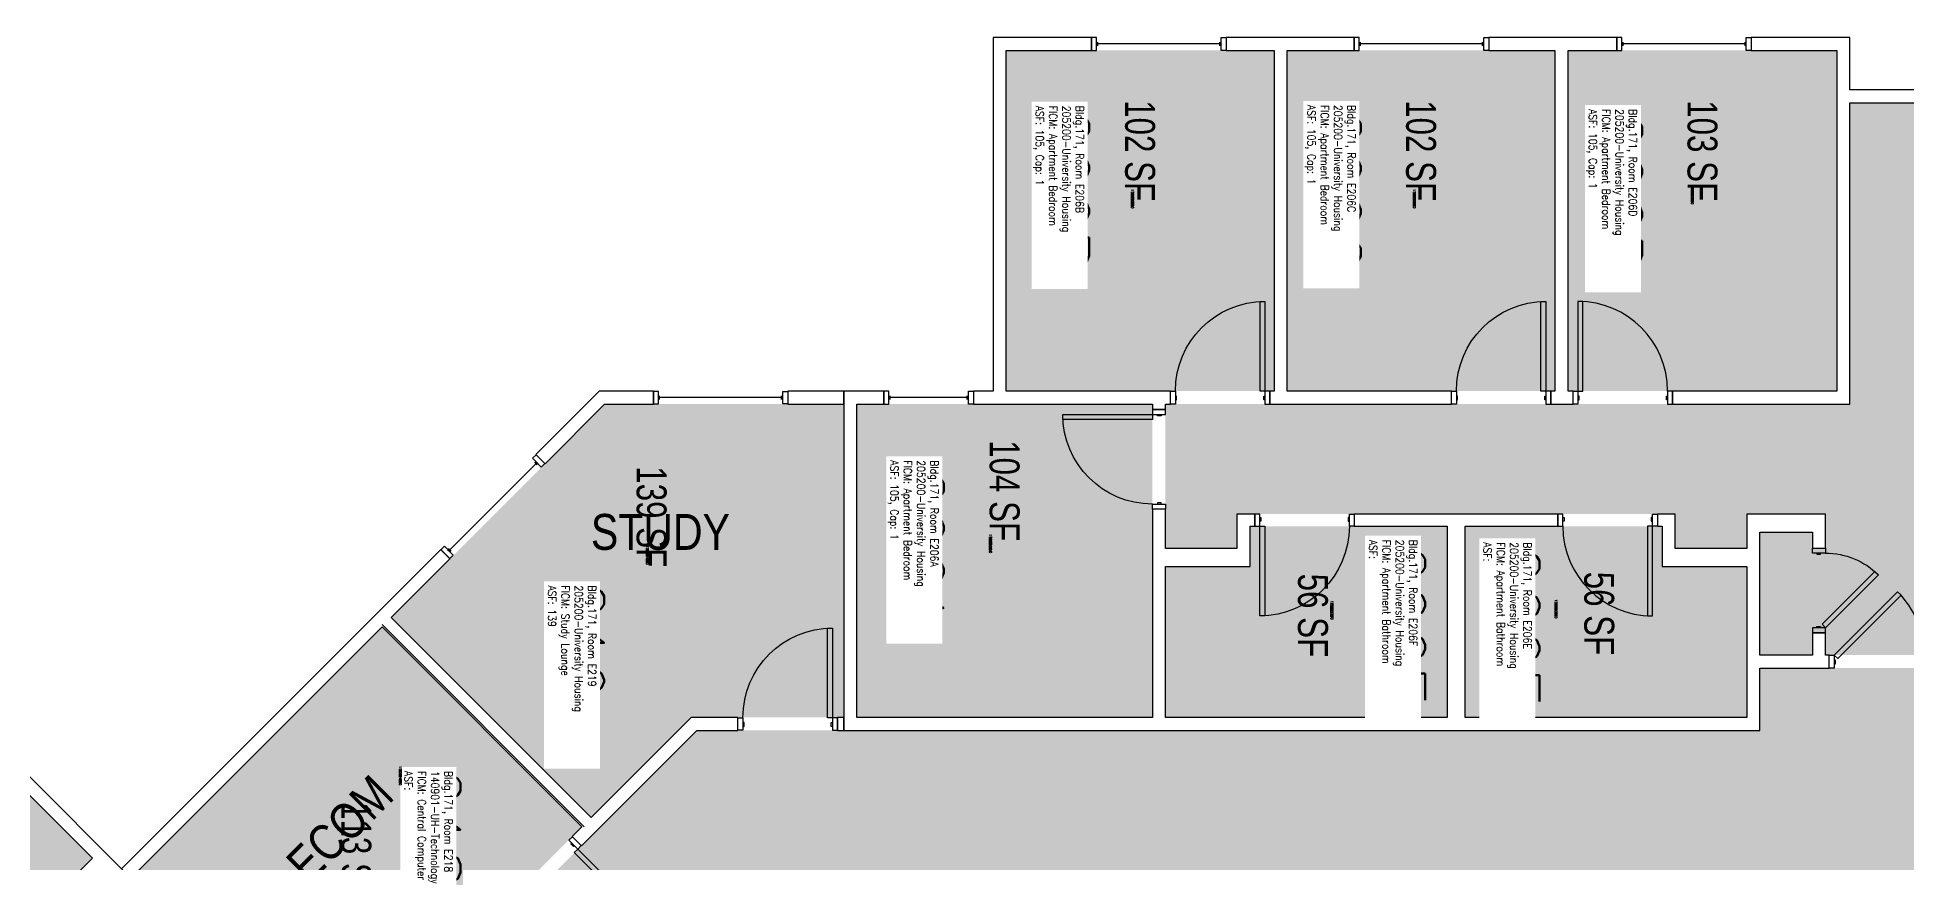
# Model space of a CAD drawing. Header units: inches. Extents: x 9163 to 12690, y -254 to 1312.
# Drawn here: x 10151 to 10902, y 956 to 1288 of the extents above; entities that cross this region are included whole.
import ezdxf
from ezdxf.enums import TextEntityAlignment as Align

# ---------------------------------------------------------------- set-up
doc = ezdxf.new("R2010")
doc.units = ezdxf.units.IN
doc.header["$LTSCALE"] = 48
doc.header["$MEASUREMENT"] = 0
for name, color, linetype in [('A-AREA-IDEN', 1, 'Continuous'), ('A-DOOR', 2, 'Continuous'), ('A-GLAZ', 1, 'Continuous'), ('A-IDEN-RNUM', 7, 'Continuous'), ('A-IDEN-SNUM', 4, 'Continuous'), ('A-IDEN-VNUM', 4, 'Continuous'), ('A-WALL', 5, 'Continuous'), ('AREA-TEXT', 3, 'Continuous'), ('Rooms-Category-Color', 7, 'Continuous'), ('Rooms-College-Color', 7, 'Continuous'), ('Rooms-Department-Color', 7, 'Continuous'), ('Rooms-Division-Color', 7, 'Continuous'), ('Rooms-Information', 7, 'Continuous')]:
    doc.layers.add(name, color=color, linetype=linetype)
doc.styles.add('AREA', font='arial.ttf', dxfattribs={"width": 0.75, "height": 12})
doc.styles.add('ROOMSNUMBER', font='txt.shx', dxfattribs={"height": 0.03})
doc.styles.add('ROOMVNUMBER', font='simplex.shx', dxfattribs={"width": 0.85})
doc.styles.get("Standard").update_dxf_attribs({"font": 'ARIALN.TTF'})

msp = doc.modelspace()

# ---------------------------------------------------------------- hatches: boundary and pattern name
h = msp.add_hatch()
h.set_pattern_fill('ANSI31', color=256, style=0)
h.set_pattern_definition([(45, (10416.10127, 1660.34839), (-0.088388348, 0.088388348), [])])
h.paths.add_polyline_path([(10747.57, 1076.4), (10806.31, 1076.4), (10806.31, 1067.19), (10747.57, 1067.19)], flags=9)
at = {"layer": 'Rooms-Category-Color', "linetype": 'Continuous', "true_color": 0x728ef3}
for points in [[(10648.21, 1282.26), (10540.58, 1282.26), (10540.58, 1145.51), (10648.22, 1145.52), (10648.22, 1281.81)], [(10653.46, 1282.26), (10761.08, 1282.26), (10761.1, 1145.52), (10653.46, 1145.51), (10653.47, 1281.81)], [(10766.33, 1282.26), (10874.33, 1282.26), (10874.33, 1145.51), (10766.33, 1145.51), (10766.35, 1281.81)], [(11015.08, 1144.63), (10930.94, 1144.63), (10930.94, 1039.51), (10869.81, 1039.51), (10869.81, 1048.46), (10864.56, 1048.46), (10864.56, 1039.51), (10843.37, 1039.51), (10843.37, 1088.88), (10864.56, 1088.88), (10864.56, 1082.46), (10869.81, 1082.46), (10869.81, 1096.13), (10838.12, 1096.13), (10838.12, 1082.26), (10809.37, 1082.26), (10809.37, 1096.13), (10633.33, 1096.13), (10633.33, 1082.26), (10604.58, 1082.26), (10604.58, 1140.26), (10879.58, 1140.26), (10879.58, 1261.26), (11015.08, 1261.26)], [(10293.55, 1054.57), (10379.23, 1140.26), (10475.33, 1140.26), (10475.33, 1014.51), (10414.1, 1014.51), (10373.86, 974.27)], [(10480.6, 1014.51), (10480.58, 1140.26), (10599.33, 1140.26), (10599.33, 1014.51)], [(10638.6, 1091.26), (10717.72, 1091.26), (10717.72, 1014.51), (10604.6, 1014.51), (10604.58, 1075.01), (10638.58, 1075.01)], [(10724.99, 1014.51), (10838.12, 1014.51), (10838.12, 1075.01), (10804.12, 1075.01), (10804.12, 1091.26), (10724.97, 1091.26)], [(10173.48, 957.92), (10113.99, 898.42), (10188.32, 824.08), (10145.1, 780.86), (10138.77, 787.19), (10135.06, 783.48), (10141.39, 777.15), (10126.4, 762.16), (10091.48, 797.07), (10106.47, 812.06), (10111.02, 807.52), (10114.73, 811.23), (10105.06, 820.9), (10082.64, 798.49), (10092.45, 788.68), (10072.13, 768.35), (10062.31, 778.16), (9937.84, 653.68), (9947.65, 643.87), (9927.32, 623.54), (9886.31, 664.56), (10080.76, 859.01), (9995.2, 944.57), (10091.02, 1040.38)]]:
    msp.add_hatch(color=171, dxfattribs=at).paths.add_polyline_path(points)
at = {"layer": 'Rooms-Category-Color', "linetype": 'Continuous', "true_color": 0xe3c5e1}
msp.add_hatch(color=254, dxfattribs=at).paths.add_polyline_path([(10188.9, 949.92), (10269.21, 869.62), (10370.15, 970.56), (10289.84, 1050.86)])
at = {"layer": 'Rooms-Category-Color', "linetype": 'Continuous', "true_color": 0xadadad}
msp.add_hatch(color=253, dxfattribs=at).paths.add_polyline_path([(9544.69, 22.24), (9691.06, 169.49), (9691.77, 170.2), (9676.92, 185.05), (9743.84, 251.97), (9761.52, 234.29), (9819.73, 292.51), (9802.05, 310.18), (10318.82, 826.95), (10336.49, 809.27), (10394.71, 867.48), (10377.03, 885.16), (10443.95, 952.08), (10554.07, 841.95), (10632.39, 920.61), (10981.46, 920.61), (10981.46, 930.68), (10998.08, 930.68), (10998.08, 926.93), (11027.46, 926.93), (11029.83, 999.18), (10981.46, 999.18), (10981.46, 1009.26), (10925.69, 1009.26), (10925.69, 1034.26), (10843.37, 1034.26), (10843.37, 1009.26), (10416.27, 1009.26), (10206, 798.98), (10188.32, 816.66), (10130.11, 758.45), (10147.79, 740.77), (9631.02, 224.01), (9613.34, 241.68), (9555.13, 183.47), (9572.81, 165.79), (9505.89, 98.87), (9517.47, 87.29), (9506.15, 75.98), (9498.72, 68.54), (9513.59, 53.35)])
at = {"layer": 'Rooms-College-Color', "linetype": 'Continuous', "true_color": 0xadadad}
for points in [[(10648.21, 1282.26), (10540.58, 1282.26), (10540.58, 1145.51), (10648.22, 1145.52), (10648.22, 1281.81)], [(10653.46, 1282.26), (10761.08, 1282.26), (10761.1, 1145.52), (10653.46, 1145.51), (10653.47, 1281.81)], [(10766.33, 1282.26), (10874.33, 1282.26), (10874.33, 1145.51), (10766.33, 1145.51), (10766.35, 1281.81)], [(11015.08, 1144.63), (10930.94, 1144.63), (10930.94, 1039.51), (10869.81, 1039.51), (10869.81, 1048.46), (10864.56, 1048.46), (10864.56, 1039.51), (10843.37, 1039.51), (10843.37, 1088.88), (10864.56, 1088.88), (10864.56, 1082.46), (10869.81, 1082.46), (10869.81, 1096.13), (10838.12, 1096.13), (10838.12, 1082.26), (10809.37, 1082.26), (10809.37, 1096.13), (10633.33, 1096.13), (10633.33, 1082.26), (10604.58, 1082.26), (10604.58, 1140.26), (10879.58, 1140.26), (10879.58, 1261.26), (11015.08, 1261.26)], [(10293.55, 1054.57), (10379.23, 1140.26), (10475.33, 1140.26), (10475.33, 1014.51), (10414.1, 1014.51), (10373.86, 974.27)], [(10480.6, 1014.51), (10480.58, 1140.26), (10599.33, 1140.26), (10599.33, 1014.51)], [(10638.6, 1091.26), (10717.72, 1091.26), (10717.72, 1014.51), (10604.6, 1014.51), (10604.58, 1075.01), (10638.58, 1075.01)], [(10724.99, 1014.51), (10838.12, 1014.51), (10838.12, 1075.01), (10804.12, 1075.01), (10804.12, 1091.26), (10724.97, 1091.26)], [(10188.9, 949.92), (10269.21, 869.62), (10370.15, 970.56), (10289.84, 1050.86)], [(10173.48, 957.92), (10113.99, 898.42), (10188.32, 824.08), (10145.1, 780.86), (10138.77, 787.19), (10135.06, 783.48), (10141.39, 777.15), (10126.4, 762.16), (10091.48, 797.07), (10106.47, 812.06), (10111.02, 807.52), (10114.73, 811.23), (10105.06, 820.9), (10082.64, 798.49), (10092.45, 788.68), (10072.13, 768.35), (10062.31, 778.16), (9937.84, 653.68), (9947.65, 643.87), (9927.32, 623.54), (9886.31, 664.56), (10080.76, 859.01), (9995.2, 944.57), (10091.02, 1040.38)], [(9544.69, 22.24), (9691.06, 169.49), (9691.77, 170.2), (9676.92, 185.05), (9743.84, 251.97), (9761.52, 234.29), (9819.73, 292.51), (9802.05, 310.18), (10318.82, 826.95), (10336.49, 809.27), (10394.71, 867.48), (10377.03, 885.16), (10443.95, 952.08), (10554.07, 841.95), (10632.39, 920.61), (10981.46, 920.61), (10981.46, 930.68), (10998.08, 930.68), (10998.08, 926.93), (11027.46, 926.93), (11029.83, 999.18), (10981.46, 999.18), (10981.46, 1009.26), (10925.69, 1009.26), (10925.69, 1034.26), (10843.37, 1034.26), (10843.37, 1009.26), (10416.27, 1009.26), (10206, 798.98), (10188.32, 816.66), (10130.11, 758.45), (10147.79, 740.77), (9631.02, 224.01), (9613.34, 241.68), (9555.13, 183.47), (9572.81, 165.79), (9505.89, 98.87), (9517.47, 87.29), (9506.15, 75.98), (9498.72, 68.54), (9513.59, 53.35)]]:
    msp.add_hatch(color=253, dxfattribs=at).paths.add_polyline_path(points)
at = {"layer": 'Rooms-Department-Color', "linetype": 'Continuous', "true_color": 0x604aed}
for points in [[(10648.21, 1282.26), (10540.58, 1282.26), (10540.58, 1145.51), (10648.22, 1145.52), (10648.22, 1281.81)], [(10653.46, 1282.26), (10761.08, 1282.26), (10761.1, 1145.52), (10653.46, 1145.51), (10653.47, 1281.81)], [(10766.33, 1282.26), (10874.33, 1282.26), (10874.33, 1145.51), (10766.33, 1145.51), (10766.35, 1281.81)], [(11015.08, 1144.63), (10930.94, 1144.63), (10930.94, 1039.51), (10869.81, 1039.51), (10869.81, 1048.46), (10864.56, 1048.46), (10864.56, 1039.51), (10843.37, 1039.51), (10843.37, 1088.88), (10864.56, 1088.88), (10864.56, 1082.46), (10869.81, 1082.46), (10869.81, 1096.13), (10838.12, 1096.13), (10838.12, 1082.26), (10809.37, 1082.26), (10809.37, 1096.13), (10633.33, 1096.13), (10633.33, 1082.26), (10604.58, 1082.26), (10604.58, 1140.26), (10879.58, 1140.26), (10879.58, 1261.26), (11015.08, 1261.26)], [(10293.55, 1054.57), (10379.23, 1140.26), (10475.33, 1140.26), (10475.33, 1014.51), (10414.1, 1014.51), (10373.86, 974.27)], [(10480.6, 1014.51), (10480.58, 1140.26), (10599.33, 1140.26), (10599.33, 1014.51)], [(10638.6, 1091.26), (10717.72, 1091.26), (10717.72, 1014.51), (10604.6, 1014.51), (10604.58, 1075.01), (10638.58, 1075.01)], [(10724.99, 1014.51), (10838.12, 1014.51), (10838.12, 1075.01), (10804.12, 1075.01), (10804.12, 1091.26), (10724.97, 1091.26)], [(10188.9, 949.92), (10269.21, 869.62), (10370.15, 970.56), (10289.84, 1050.86)], [(10173.48, 957.92), (10113.99, 898.42), (10188.32, 824.08), (10145.1, 780.86), (10138.77, 787.19), (10135.06, 783.48), (10141.39, 777.15), (10126.4, 762.16), (10091.48, 797.07), (10106.47, 812.06), (10111.02, 807.52), (10114.73, 811.23), (10105.06, 820.9), (10082.64, 798.49), (10092.45, 788.68), (10072.13, 768.35), (10062.31, 778.16), (9937.84, 653.68), (9947.65, 643.87), (9927.32, 623.54), (9886.31, 664.56), (10080.76, 859.01), (9995.2, 944.57), (10091.02, 1040.38)]]:
    msp.add_hatch(color=173, dxfattribs=at).paths.add_polyline_path(points)
at = {"layer": 'Rooms-Department-Color', "linetype": 'Continuous', "true_color": 0xacacac}
msp.add_hatch(color=253, dxfattribs=at).paths.add_polyline_path([(9544.69, 22.24), (9691.06, 169.49), (9691.77, 170.2), (9676.92, 185.05), (9743.84, 251.97), (9761.52, 234.29), (9819.73, 292.51), (9802.05, 310.18), (10318.82, 826.95), (10336.49, 809.27), (10394.71, 867.48), (10377.03, 885.16), (10443.95, 952.08), (10554.07, 841.95), (10632.39, 920.61), (10981.46, 920.61), (10981.46, 930.68), (10998.08, 930.68), (10998.08, 926.93), (11027.46, 926.93), (11029.83, 999.18), (10981.46, 999.18), (10981.46, 1009.26), (10925.69, 1009.26), (10925.69, 1034.26), (10843.37, 1034.26), (10843.37, 1009.26), (10416.27, 1009.26), (10206, 798.98), (10188.32, 816.66), (10130.11, 758.45), (10147.79, 740.77), (9631.02, 224.01), (9613.34, 241.68), (9555.13, 183.47), (9572.81, 165.79), (9505.89, 98.87), (9517.47, 87.29), (9506.15, 75.98), (9498.72, 68.54), (9513.59, 53.35)])
at = {"layer": 'Rooms-Division-Color', "linetype": 'Continuous', "true_color": 0x604aed}
for points in [[(10648.21, 1282.26), (10540.58, 1282.26), (10540.58, 1145.51), (10648.22, 1145.52), (10648.22, 1281.81)], [(10653.46, 1282.26), (10761.08, 1282.26), (10761.1, 1145.52), (10653.46, 1145.51), (10653.47, 1281.81)], [(10766.33, 1282.26), (10874.33, 1282.26), (10874.33, 1145.51), (10766.33, 1145.51), (10766.35, 1281.81)], [(11015.08, 1144.63), (10930.94, 1144.63), (10930.94, 1039.51), (10869.81, 1039.51), (10869.81, 1048.46), (10864.56, 1048.46), (10864.56, 1039.51), (10843.37, 1039.51), (10843.37, 1088.88), (10864.56, 1088.88), (10864.56, 1082.46), (10869.81, 1082.46), (10869.81, 1096.13), (10838.12, 1096.13), (10838.12, 1082.26), (10809.37, 1082.26), (10809.37, 1096.13), (10633.33, 1096.13), (10633.33, 1082.26), (10604.58, 1082.26), (10604.58, 1140.26), (10879.58, 1140.26), (10879.58, 1261.26), (11015.08, 1261.26)], [(10293.55, 1054.57), (10379.23, 1140.26), (10475.33, 1140.26), (10475.33, 1014.51), (10414.1, 1014.51), (10373.86, 974.27)], [(10480.6, 1014.51), (10480.58, 1140.26), (10599.33, 1140.26), (10599.33, 1014.51)], [(10638.6, 1091.26), (10717.72, 1091.26), (10717.72, 1014.51), (10604.6, 1014.51), (10604.58, 1075.01), (10638.58, 1075.01)], [(10724.99, 1014.51), (10838.12, 1014.51), (10838.12, 1075.01), (10804.12, 1075.01), (10804.12, 1091.26), (10724.97, 1091.26)], [(10188.9, 949.92), (10269.21, 869.62), (10370.15, 970.56), (10289.84, 1050.86)], [(10173.48, 957.92), (10113.99, 898.42), (10188.32, 824.08), (10145.1, 780.86), (10138.77, 787.19), (10135.06, 783.48), (10141.39, 777.15), (10126.4, 762.16), (10091.48, 797.07), (10106.47, 812.06), (10111.02, 807.52), (10114.73, 811.23), (10105.06, 820.9), (10082.64, 798.49), (10092.45, 788.68), (10072.13, 768.35), (10062.31, 778.16), (9937.84, 653.68), (9947.65, 643.87), (9927.32, 623.54), (9886.31, 664.56), (10080.76, 859.01), (9995.2, 944.57), (10091.02, 1040.38)]]:
    msp.add_hatch(color=173, dxfattribs=at).paths.add_polyline_path(points)
at = {"layer": 'Rooms-Division-Color', "linetype": 'Continuous', "true_color": 0xadadad}
msp.add_hatch(color=253, dxfattribs=at).paths.add_polyline_path([(9544.69, 22.24), (9691.06, 169.49), (9691.77, 170.2), (9676.92, 185.05), (9743.84, 251.97), (9761.52, 234.29), (9819.73, 292.51), (9802.05, 310.18), (10318.82, 826.95), (10336.49, 809.27), (10394.71, 867.48), (10377.03, 885.16), (10443.95, 952.08), (10554.07, 841.95), (10632.39, 920.61), (10981.46, 920.61), (10981.46, 930.68), (10998.08, 930.68), (10998.08, 926.93), (11027.46, 926.93), (11029.83, 999.18), (10981.46, 999.18), (10981.46, 1009.26), (10925.69, 1009.26), (10925.69, 1034.26), (10843.37, 1034.26), (10843.37, 1009.26), (10416.27, 1009.26), (10206, 798.98), (10188.32, 816.66), (10130.11, 758.45), (10147.79, 740.77), (9631.02, 224.01), (9613.34, 241.68), (9555.13, 183.47), (9572.81, 165.79), (9505.89, 98.87), (9517.47, 87.29), (9506.15, 75.98), (9498.72, 68.54), (9513.59, 53.35)])

# ---------------------------------------------------------------- linework, layer by layer
at = {"layer": 'A-AREA-IDEN'}
msp.add_line((10289.84, 1051.75), (10371.03, 970.56), dxfattribs=at)
at = {"layer": 'A-DOOR'}
for p, q in [((10468.83, 1014.38), (10468.83, 1050.38)), ((10468.83, 1050.38), (10470.83, 1050.38)), ((10470.83, 1050.38), (10470.83, 1014.38)), ((10432.83, 1009.38), (10432.83, 1014.38)), ((10432.83, 1014.38), (10434.83, 1014.38)), ((10434.83, 1014.38), (10434.83, 1009.38)), ((10470.83, 1014.38), (10468.83, 1014.38)), ((10472.83, 1014.38), (10470.83, 1014.38)), ((10470.83, 1014.38), (10470.83, 1009.38)), ((10472.83, 1009.38), (10472.83, 1014.38)), ((10434.83, 1009.38), (10432.83, 1009.38)), ((10435.33, 1012.38), (10434.83, 1012.38)), ((10434.83, 1012.38), (10434.83, 1010.88)), ((10434.83, 1010.88), (10435.33, 1010.88)), ((10435.33, 1010.88), (10435.33, 1012.38)), ((10470.33, 1010.88), (10470.33, 1012.38)), ((10470.33, 1012.38), (10470.83, 1012.38)), ((10470.83, 1010.88), (10470.33, 1010.88)), ((10470.83, 1012.38), (10470.83, 1010.88)), ((10470.83, 1009.38), (10472.83, 1009.38)), ((10364.95, 965.19), (10366.37, 966.6)), ((10368.49, 961.65), (10364.95, 965.19)), ((10366.01, 964.12), (10365.66, 963.77)), ((10365.66, 963.77), (10366.72, 962.71)), ((10367.07, 963.06), (10366.01, 964.12)), ((10366.37, 966.6), (10369.9, 963.06)), ((10366.72, 962.71), (10367.07, 963.06)), ((10368.49, 961.65), (10367.07, 960.24)), ((10369.9, 963.06), (10368.49, 961.65)), ((10393.94, 936.19), (10368.49, 961.65)), ((10367.07, 960.24), (10392.53, 934.78))]:
    msp.add_line(p, q, dxfattribs=at)
for points in [[(10644.58, 1145.51), (10642.58, 1145.51), (10642.58, 1181.51), (10644.58, 1181.51)], [(10757.46, 1145.51), (10755.46, 1145.51), (10755.46, 1181.51), (10757.46, 1181.51)], [(10770.33, 1145.51), (10772.33, 1145.51), (10772.33, 1181.51), (10770.33, 1181.51)], [(10608.58, 1140.26), (10606.58, 1140.26), (10606.58, 1145.51), (10608.58, 1145.51)], [(10608.58, 1142.01), (10609.08, 1142.01), (10609.08, 1143.51), (10608.58, 1143.51)], [(10644.58, 1142.01), (10644.08, 1142.01), (10644.08, 1143.51), (10644.58, 1143.51)], [(10644.58, 1140.26), (10646.58, 1140.26), (10646.58, 1145.51), (10644.58, 1145.51)], [(10721.46, 1140.26), (10719.46, 1140.26), (10719.46, 1145.51), (10721.46, 1145.51)], [(10721.46, 1142.01), (10721.96, 1142.01), (10721.96, 1143.51), (10721.46, 1143.51)], [(10757.46, 1142.01), (10756.96, 1142.01), (10756.96, 1143.51), (10757.46, 1143.51)], [(10757.46, 1140.26), (10759.46, 1140.26), (10759.46, 1145.51), (10757.46, 1145.51)], [(10770.33, 1140.26), (10768.33, 1140.26), (10768.33, 1145.51), (10770.33, 1145.51)], [(10770.33, 1142.01), (10770.83, 1142.01), (10770.83, 1143.51), (10770.33, 1143.51)], [(10806.33, 1142.01), (10805.83, 1142.01), (10805.83, 1143.51), (10806.33, 1143.51)], [(10806.33, 1140.26), (10808.33, 1140.26), (10808.33, 1145.51), (10806.33, 1145.51)], [(10599.33, 1136.13), (10599.33, 1134.13), (10563.33, 1134.13), (10563.33, 1136.13)], [(10604.58, 1136.13), (10604.58, 1138.13), (10599.33, 1138.13), (10599.33, 1136.13)], [(10602.83, 1136.13), (10602.83, 1135.63), (10601.33, 1135.63), (10601.33, 1136.13)], [(10604.58, 1100.13), (10604.58, 1098.13), (10599.33, 1098.13), (10599.33, 1100.13)], [(10602.83, 1100.13), (10602.83, 1100.63), (10601.33, 1100.63), (10601.33, 1100.13)], [(10642.47, 1096.13), (10640.47, 1096.13), (10640.47, 1091.26), (10642.47, 1091.26)], [(10642.47, 1094.76), (10642.97, 1094.76), (10642.97, 1093.26), (10642.47, 1093.26)], [(10642.47, 1091.26), (10644.47, 1091.26), (10644.47, 1055.26), (10642.47, 1055.26)], [(10678.47, 1094.76), (10677.97, 1094.76), (10677.97, 1093.26), (10678.47, 1093.26)], [(10678.47, 1096.13), (10680.47, 1096.13), (10680.47, 1091.26), (10678.47, 1091.26)], [(10764.22, 1096.13), (10762.22, 1096.13), (10762.22, 1091.26), (10764.22, 1091.26)], [(10764.22, 1094.76), (10764.72, 1094.76), (10764.72, 1093.26), (10764.22, 1093.26)], [(10800.22, 1091.26), (10798.22, 1091.26), (10798.22, 1055.26), (10800.22, 1055.26)], [(10800.22, 1094.76), (10799.72, 1094.76), (10799.72, 1093.26), (10800.22, 1093.26)], [(10800.22, 1096.13), (10802.22, 1096.13), (10802.22, 1091.26), (10800.22, 1091.26)], [(10864.56, 1080.46), (10864.56, 1082.46), (10869.81, 1082.46), (10869.81, 1080.46)], [(10866.31, 1080.46), (10866.31, 1079.96), (10867.81, 1079.96), (10867.81, 1080.46)], [(10869.81, 1050.46), (10868.4, 1051.87), (10889.61, 1073.08), (10891.03, 1071.67)], [(10873.3, 1039.51), (10874.72, 1038.09), (10900.17, 1063.55), (10898.76, 1064.96)], [(10864.56, 1050.46), (10864.56, 1048.46), (10869.81, 1048.46), (10869.81, 1050.46)], [(10866.31, 1050.46), (10866.31, 1050.96), (10867.81, 1050.96), (10867.81, 1050.46)], [(10873.3, 1034.26), (10871.3, 1034.26), (10871.3, 1039.51), (10873.3, 1039.51)], [(10873.3, 1036.01), (10873.8, 1036.01), (10873.8, 1037.51), (10873.3, 1037.51)]]:
    msp.add_lwpolyline(points, close=True, dxfattribs=at)
at = {"layer": 'A-DOOR', "extrusion": (0, 0, -1)}
for centre, radius, start, end in [((-10644.58, 1145.51), 36, 0, 90), ((-10757.46, 1145.51), 36, 0, 90), ((-10599.33, 1136.13), 36, 270, 0), ((-10642.47, 1091.26), 36, 180, 270), ((-10869.81, 1050.46), 30, 90, 135), ((-10470.83, 1014.38), 36, 0, 90)]:
    msp.add_arc(centre, radius, start, end, dxfattribs=at)
at = {"layer": 'A-DOOR'}
for centre, start, end in [((10770.33, 1145.51), 0, 90), ((10800.22, 1091.26), 180, 270), ((10873.3, 1039.51), 0, 45)]:
    msp.add_arc(centre, 36, start, end, dxfattribs=at)
at = {"layer": 'A-GLAZ'}
for p, q in [((10577.43, 1284.13), (10577.43, 1285.63)), ((10626.43, 1284.88), (10577.43, 1284.88)), ((10626.43, 1284.13), (10626.43, 1285.63)), ((10682.96, 1284.13), (10682.96, 1285.63)), ((10731.96, 1284.88), (10682.96, 1284.88)), ((10731.96, 1284.13), (10731.96, 1285.63)), ((10788.43, 1284.13), (10788.43, 1285.63)), ((10837.43, 1284.88), (10788.43, 1284.88)), ((10837.43, 1284.13), (10837.43, 1285.63)), ((10400.85, 1145.38), (10398.85, 1145.38)), ((10398.85, 1145.38), (10398.85, 1140.38)), ((10400.85, 1140.38), (10400.85, 1145.38)), ((10400.85, 1143.63), (10400.85, 1142.13)), ((10401.35, 1142.13), (10401.35, 1143.63)), ((10450.35, 1142.88), (10401.35, 1142.88)), ((10450.35, 1142.13), (10450.35, 1143.63)), ((10450.85, 1145.38), (10452.85, 1145.38)), ((10450.85, 1140.38), (10450.85, 1145.38)), ((10450.85, 1142.13), (10450.85, 1143.63)), ((10452.85, 1145.38), (10452.85, 1140.38)), ((10493.96, 1142.13), (10493.96, 1143.63)), ((10524.96, 1142.88), (10493.96, 1142.88)), ((10524.96, 1142.13), (10524.96, 1143.63)), ((10398.85, 1140.38), (10400.85, 1140.38)), ((10452.85, 1140.38), (10450.85, 1140.38)), ((10350.29, 1118.56), (10351.7, 1119.97)), ((10351.7, 1119.97), (10355.24, 1116.43)), ((10351.7, 1116.43), (10317.05, 1081.79)), ((10353.82, 1115.02), (10350.29, 1118.56)), ((10352.23, 1115.9), (10351.17, 1116.96)), ((10352.59, 1116.26), (10351.52, 1117.32)), ((10355.24, 1116.43), (10353.82, 1115.02)), ((10314.93, 1083.2), (10313.52, 1081.79)), ((10313.52, 1081.79), (10317.05, 1078.25)), ((10318.47, 1079.66), (10314.93, 1083.2)), ((10316.17, 1081.96), (10317.23, 1080.9)), ((10317.58, 1081.26), (10316.52, 1082.32)), ((10317.05, 1078.25), (10318.47, 1079.66))]:
    msp.add_line(p, q, dxfattribs=at)
for points in [[(10576.93, 1287.51), (10574.93, 1287.51), (10574.93, 1282.26), (10576.93, 1282.26)], [(10626.93, 1287.51), (10628.93, 1287.51), (10628.93, 1282.26), (10626.93, 1282.26)], [(10682.46, 1287.51), (10680.46, 1287.51), (10680.46, 1282.26), (10682.46, 1282.26)], [(10732.46, 1287.51), (10734.46, 1287.51), (10734.46, 1282.26), (10732.46, 1282.26)], [(10787.93, 1287.51), (10785.93, 1287.51), (10785.93, 1282.26), (10787.93, 1282.26)], [(10837.93, 1287.51), (10839.93, 1287.51), (10839.93, 1282.26), (10837.93, 1282.26)], [(10493.46, 1145.51), (10491.46, 1145.51), (10491.46, 1140.26), (10493.46, 1140.26)], [(10525.46, 1145.51), (10527.46, 1145.51), (10527.46, 1140.26), (10525.46, 1140.26)]]:
    msp.add_lwpolyline(points, close=True, dxfattribs=at)
at = {"layer": 'A-WALL'}
for p, q in [((10535.33, 1287.51), (10535.33, 1145.51)), ((10574.93, 1287.51), (10535.33, 1287.51)), ((10574.93, 1282.26), (10574.93, 1287.51)), ((10628.93, 1287.51), (10628.93, 1282.26)), ((10680.46, 1287.51), (10628.93, 1287.51)), ((10680.46, 1282.26), (10680.46, 1287.51)), ((10785.93, 1287.51), (10734.46, 1287.51)), ((10734.46, 1287.51), (10734.46, 1282.26)), ((10785.93, 1282.26), (10785.93, 1287.51)), ((10879.58, 1287.51), (10839.93, 1287.51)), ((10839.93, 1287.51), (10839.93, 1282.26)), ((10879.58, 1266.51), (10879.58, 1287.51)), ((10540.58, 1145.51), (10540.58, 1282.26)), ((10540.58, 1282.26), (10574.93, 1282.26)), ((10628.93, 1282.26), (10648.21, 1282.26)), ((10648.21, 1282.26), (10648.21, 1145.51)), ((10653.46, 1145.51), (10653.46, 1282.26)), ((10653.46, 1282.26), (10680.46, 1282.26)), ((10734.46, 1282.26), (10761.08, 1282.26)), ((10761.08, 1282.26), (10761.08, 1145.51)), ((10766.33, 1282.26), (10785.93, 1282.26)), ((10766.33, 1145.51), (10766.33, 1282.26)), ((10839.93, 1282.26), (10874.33, 1282.26)), ((10874.33, 1282.26), (10874.33, 1145.51)), ((10910.97, 1266.51), (10879.58, 1266.51)), ((10879.58, 1140.26), (10879.58, 1261.26)), ((10879.58, 1261.26), (10910.97, 1261.26)), ((10377.06, 1145.51), (10351.61, 1120.06)), ((10398.85, 1145.51), (10377.06, 1145.51)), ((10398.85, 1140.26), (10398.85, 1145.51)), ((10475.33, 1145.51), (10452.85, 1145.51)), ((10452.85, 1145.51), (10452.85, 1140.26)), ((10475.33, 1140.26), (10475.33, 1145.51)), ((10491.46, 1145.51), (10475.33, 1145.51)), ((10475.33, 1145.51), (10475.33, 1009.26)), ((10491.46, 1140.26), (10491.46, 1145.51)), ((10535.33, 1145.51), (10527.46, 1145.51)), ((10527.46, 1145.51), (10527.46, 1140.26)), ((10606.58, 1145.51), (10540.58, 1145.51)), ((10606.58, 1140.26), (10606.58, 1145.51)), ((10648.21, 1145.51), (10646.58, 1145.51)), ((10646.58, 1145.51), (10646.58, 1140.26)), ((10719.46, 1145.51), (10653.46, 1145.51)), ((10719.46, 1140.26), (10719.46, 1145.51)), ((10761.08, 1145.51), (10759.46, 1145.51)), ((10759.46, 1145.51), (10759.46, 1140.26)), ((10768.33, 1145.51), (10766.33, 1145.51)), ((10768.33, 1140.26), (10768.33, 1145.51)), ((10874.33, 1145.51), (10808.33, 1145.51)), ((10808.33, 1145.51), (10808.33, 1140.26)), ((10355.33, 1116.35), (10379.23, 1140.26)), ((10379.23, 1140.26), (10398.85, 1140.26)), ((10452.85, 1140.26), (10475.33, 1140.26)), ((10480.58, 1140.26), (10491.46, 1140.26)), ((10480.58, 1014.51), (10480.58, 1140.26)), ((10527.46, 1140.26), (10535.96, 1140.26)), ((10535.96, 1140.26), (10599.33, 1140.26)), ((10599.33, 1140.26), (10599.33, 1138.13)), ((10599.33, 1138.13), (10604.58, 1138.13)), ((10604.58, 1140.26), (10606.58, 1140.26)), ((10604.58, 1138.13), (10604.58, 1140.26)), ((10646.58, 1140.26), (10719.46, 1140.26)), ((10759.46, 1140.26), (10768.33, 1140.26)), ((10808.33, 1140.26), (10879.58, 1140.26)), ((10351.61, 1120.06), (10355.33, 1116.35)), ((10604.58, 1098.13), (10599.33, 1098.13)), ((10599.33, 1098.13), (10599.33, 1095.51)), ((10604.58, 1095.51), (10604.58, 1098.13)), ((10599.33, 1095.51), (10599.33, 1014.51)), ((10604.58, 1082.26), (10604.58, 1095.51)), ((10640.47, 1096.13), (10633.33, 1096.13)), ((10633.33, 1096.13), (10633.33, 1082.26)), ((10638.58, 1091.26), (10640.47, 1091.26)), ((10638.58, 1075.01), (10638.58, 1091.26)), ((10640.47, 1091.26), (10640.47, 1096.13)), ((10762.22, 1096.13), (10680.47, 1096.13)), ((10680.47, 1096.13), (10680.47, 1091.26)), ((10680.47, 1091.26), (10717.72, 1091.26)), ((10717.72, 1091.26), (10717.72, 1014.51)), ((10724.97, 1091.26), (10762.22, 1091.26)), ((10724.97, 1014.51), (10724.97, 1091.26)), ((10762.22, 1091.26), (10762.22, 1096.13)), ((10809.37, 1096.13), (10802.22, 1096.13)), ((10802.22, 1096.13), (10802.22, 1091.26)), ((10802.22, 1091.26), (10804.12, 1091.26)), ((10804.12, 1091.26), (10804.12, 1075.01)), ((10809.37, 1082.26), (10809.37, 1096.13)), ((10869.81, 1096.13), (10838.12, 1096.13)), ((10838.12, 1096.13), (10838.12, 1082.26)), ((10869.81, 1082.46), (10869.81, 1096.13)), ((10313.43, 1081.87), (10185.19, 953.64)), ((10317.14, 1078.16), (10313.43, 1081.87)), ((10633.33, 1082.26), (10604.58, 1082.26)), ((10838.12, 1082.26), (10809.37, 1082.26)), ((10843.37, 1088.88), (10864.56, 1088.88)), ((10843.37, 1039.51), (10843.37, 1088.88)), ((10864.56, 1088.88), (10864.56, 1082.46)), ((10864.56, 1082.46), (10869.81, 1082.46)), ((10293.55, 1054.57), (10317.14, 1078.16)), ((10604.58, 1014.51), (10604.58, 1075.01)), ((10604.58, 1075.01), (10638.58, 1075.01)), ((10804.12, 1075.01), (10838.12, 1075.01)), ((10838.12, 1075.01), (10838.12, 1014.51)), ((10373.86, 974.27), (10293.55, 1054.57)), ((10272.92, 865.9), (10091.02, 1047.81)), ((10188.9, 949.92), (10289.84, 1050.86)), ((10289.84, 1050.86), (10370.15, 970.56)), ((10869.81, 1048.46), (10864.56, 1048.46)), ((10864.56, 1048.46), (10864.56, 1039.51)), ((10869.81, 1039.51), (10869.81, 1048.46)), ((10091.02, 1040.38), (10173.48, 957.92)), ((10864.56, 1039.51), (10843.37, 1039.51)), ((10871.3, 1039.51), (10869.81, 1039.51)), ((10871.3, 1034.26), (10871.3, 1039.51)), ((10843.37, 1034.26), (10871.3, 1034.26)), ((10843.37, 1009.26), (10843.37, 1034.26)), ((10414.1, 1014.51), (10373.86, 974.27)), ((10432.83, 1014.51), (10414.1, 1014.51)), ((10432.83, 1009.26), (10432.83, 1014.51)), ((10475.33, 1014.51), (10472.83, 1014.51)), ((10472.83, 1014.51), (10472.83, 1009.26)), ((10475.33, 1009.26), (10475.33, 1014.51)), ((10599.33, 1014.51), (10480.58, 1014.51)), ((10717.72, 1014.51), (10604.58, 1014.51)), ((10838.12, 1014.51), (10724.97, 1014.51)), ((10369.99, 962.98), (10416.27, 1009.26)), ((10416.27, 1009.26), (10432.83, 1009.26)), ((10472.83, 1009.26), (10475.33, 1009.26)), ((10475.33, 1009.26), (10603.96, 1009.26)), ((10603.96, 1009.26), (10843.37, 1009.26)), ((10370.15, 970.56), (10366.28, 966.69)), ((10366.28, 966.69), (10369.99, 962.98)), ((10173.48, 957.92), (10163.58, 948.02))]:
    msp.add_line(p, q, dxfattribs=at)

# ---------------------------------------------------------------- texts
at = {"layer": 'A-AREA-IDEN'}
msp.add_text('STUDY', height=14.4, dxfattribs=at).set_placement((10401.69, 1081.76), align=Align.CENTER)
msp.add_text('TELECOM', height=14.4, rotation=45, dxfattribs=at).set_placement((10267.23, 954.01), align=Align.CENTER)
at = {"layer": 'A-IDEN-RNUM', "style": 'ROOMSNUMBER', "width": 0.85}
for s, p in [('0206-B0', (10591.32, 1222.72)), ('0206-C0', (10704.61, 1222.72)), ('0206-D0', (10816.27, 1224.35)), ('0219-00', (10396.39, 1079.73)), ('0206-A0', (10534.27, 1084.28)), ('0206-F0', (10671.46, 1057.57)), ('0206-E0', (10761.48, 1058.08)), ('0218-00', (10297.22, 991.08))]:
    msp.add_text(s, height=1, rotation=270, dxfattribs=at).set_placement(p, align=Align.MIDDLE_CENTER)
at = {"layer": 'A-IDEN-SNUM', "style": 'ROOMSNUMBER', "width": 0.85}
for s, p in [('1710E206B0', (10591.32, 1222.72)), ('1710E206C0', (10704.61, 1222.72)), ('1710E206D0', (10816.27, 1224.35)), ('1710E21900', (10396.39, 1079.73)), ('1710E206A0', (10534.27, 1084.28)), ('1710E206F0', (10671.46, 1057.57)), ('1710E206E0', (10761.48, 1058.08)), ('1710E21800', (10297.22, 991.08))]:
    msp.add_text(s, height=1, rotation=270, dxfattribs=at).set_placement(p, align=Align.MIDDLE_CENTER)
at = {"layer": 'A-IDEN-VNUM', "style": 'ROOMVNUMBER', "width": 0.85}
for s, p in [('206B', (10562.64, 1226.39)), ('206C', (10671.82, 1226.26)), ('206D', (10784.92, 1225.04)), ('206A', (10504.24, 1083.12)), ('206F', (10697.67, 1052.58)), ('206E', (10743.6, 1051.58)), ('219', (10367.78, 1045.18)), ('218', (10310.1, 970.2))]:
    msp.add_text(s, height=22.5, rotation=270, dxfattribs=at).set_placement(p, align=Align.MIDDLE_CENTER)
at = {"layer": 'AREA-TEXT', "linetype": 'Continuous', "style": 'AREA', "width": 0.75}
for s, p in [('102 SF', (10594.4, 1242.04)), ('102 SF', (10707.28, 1242.04)), ('103 SF', (10820.34, 1242.03)), ('104 SF', (10539.96, 1105.53)), ('139 SF', (10398.14, 1095.05)), ('56 SF', (10663.85, 1055.43)), ('56 SF', (10778.86, 1056.21)), ('113 SF', (10279.53, 960.24))]:
    msp.add_text(s, height=12, rotation=270, dxfattribs=at).set_placement(p, align=Align.MIDDLE_CENTER)

# ---------------------------------------------------------------- next in the draw order: texts
at = {"layer": 'Rooms-Information', "linetype": 'Continuous', "char_height": 3.2143, "width": 72, "attachment_point": 7, "rotation": 270, "style": 'ROOMVNUMBER', "bg_fill": 3, "box_fill_scale": 1.5, "bg_fill_color": 256, "bg_fill_true_color": 13158600, "bg_fill_transparency": 0}
for s, insert in [('Bldg.171, Room E206B^M^J205200-University Housing^M^JFICM: Apartment Bedroom^M^JASF: 105, Cap: 1', (10551.39, 1260.08)), ('Bldg.171, Room E206C^M^J205200-University Housing^M^JFICM: Apartment Bedroom^M^JASF: 105, Cap: 1', (10660.57, 1260.41)), ('Bldg.171, Room E206D^M^J205200-University Housing^M^JFICM: Apartment Bedroom^M^JASF: 105, Cap: 1', (10773.67, 1258.73)), ('Bldg.171, Room E206A^M^J205200-University Housing^M^JFICM: Apartment Bedroom^M^JASF: 105, Cap: 1', (10492.99, 1117.73)), ('Bldg.171, Room E206F^M^J205200-University Housing^M^JFICM: Apartment Bathroom^M^JASF: ', (10686.42, 1085.82)), ('Bldg.171, Room E206E^M^J205200-University Housing^M^JFICM: Apartment Bathroom^M^JASF: ', (10732.35, 1084.82)), ('Bldg.171, Room E219^M^J205200-University Housing^M^JFICM: Study Lounge^M^JASF: 139', (10356.53, 1067.49)), ('Bldg.171, Room E218^M^J140901-UH-Technology^M^JFICM: Central Computer or Telecom^M^JASF: ', (10298.85, 992.97))]:
    msp.add_mtext(s, dxfattribs=dict(at, insert=insert))

doc.saveas('drawing.dxf')
